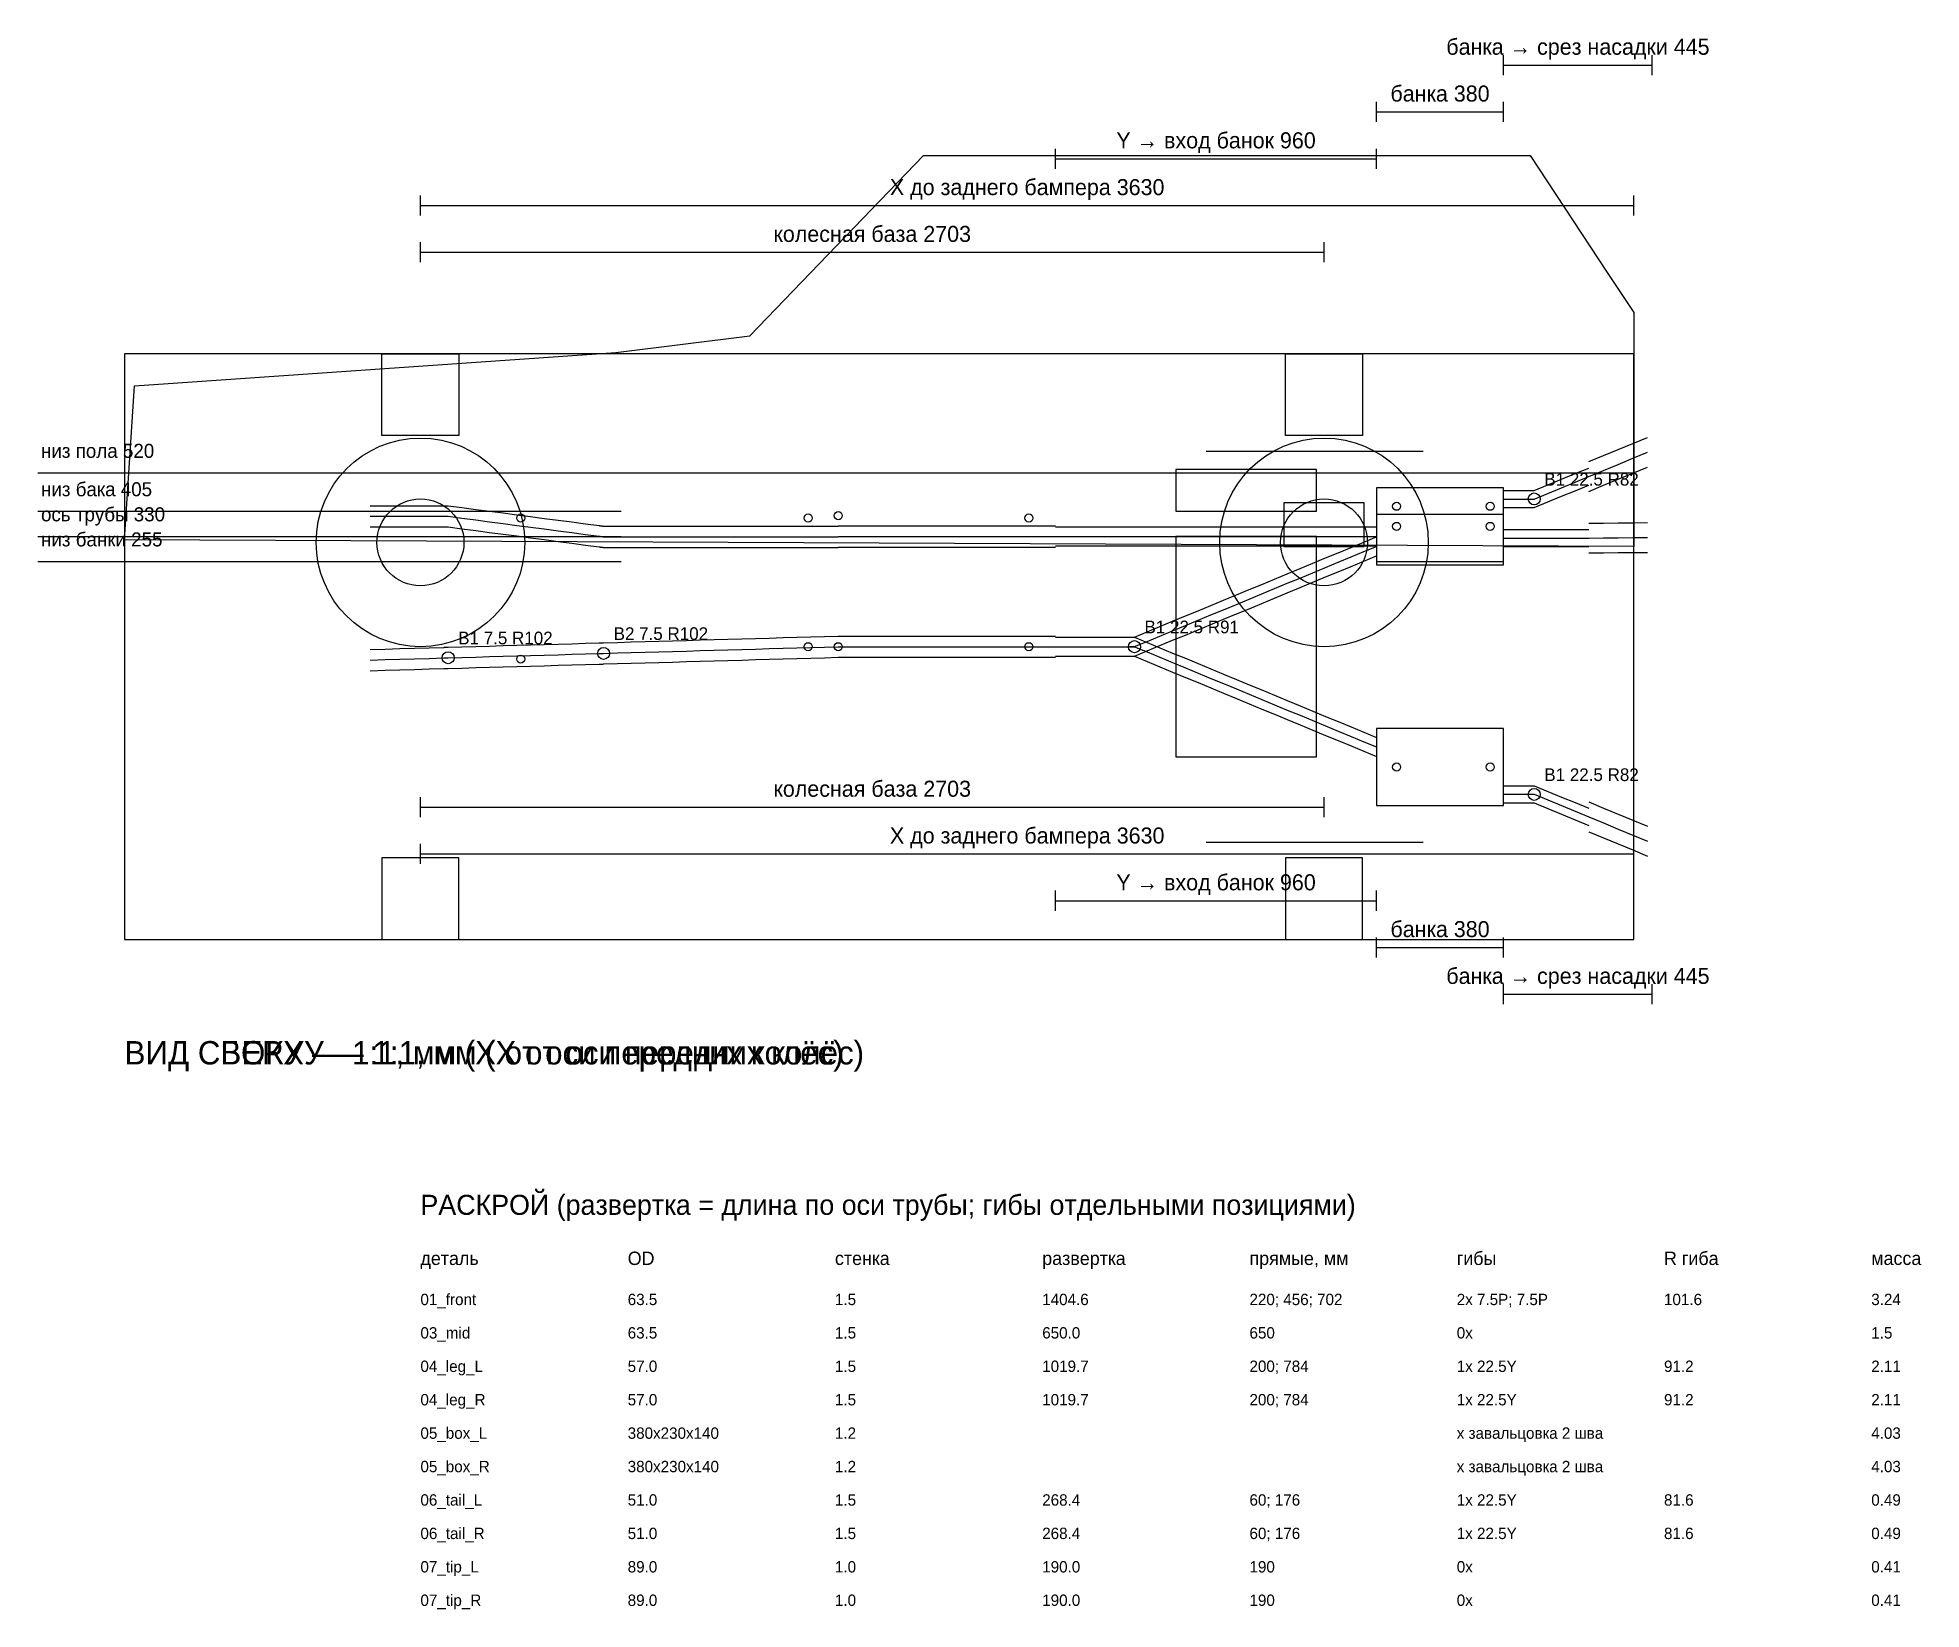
# Model space of a CAD drawing. Header units: millimetres. Extents: x -1145 to 4490, y -2880 to 1822.
import ezdxf
from ezdxf.enums import TextEntityAlignment as Align

# ---------------------------------------------------------------- set-up
doc = ezdxf.new("R2010")
doc.units = ezdxf.units.MM
for name, color, linetype in [('BEND', 2, 'Continuous'), ('BOX', 1, 'Continuous'), ('CAR', 8, 'Continuous'), ('DIM', 5, 'Continuous'), ('HANGER', 6, 'Continuous'), ('PIPE', 3, 'Continuous'), ('TEXT', 7, 'Continuous')]:
    doc.layers.add(name, color=color, linetype=linetype)

msp = doc.modelspace()

# ---------------------------------------------------------------- linework, layer by layer
at = {"layer": 'BEND'}
for centre in [(3332, 442), (2136, 0), (2136, 0), (83, -33), (548, -20), (3332, -442)]:
    msp.add_circle(centre, 18, dxfattribs=at)
at = {"layer": 'BOX'}
for points in [[(2860, 245), (3240, 245), (3240, 475), (2860, 475)], [(2860, 255), (3240, 255), (3240, 395), (2860, 395)], [(2860, 255), (3240, 255), (3240, 395), (2860, 395)], [(2860, -475), (3240, -475), (3240, -245), (2860, -245)]]:
    msp.add_lwpolyline(points, close=True, dxfattribs=at)
at = {"layer": 'CAR'}
for p, q in [((2350, 585), (3000, 585)), ((-885, 520), (3630, 520)), ((2350, -585), (3000, -585))]:
    msp.add_line(p, q, dxfattribs=at)
for points in [[(-885, 320), (-855, 780), (585, 880), (985, 930), (1505, 1470), (3320, 1470), (3550, 1120), (3630, 1000), (3630, 300)], [(-885, -876.5), (3630, -876.5), (3630, 876.5), (-885, 876.5)], [(-115, 876.5), (115, 876.5), (115, 631.5), (-115, 631.5)], [(2588, 876.5), (2818, 876.5), (2818, 631.5), (2588, 631.5)], [(2260, 405), (2680, 405), (2680, 530), (2260, 530)], [(2583, 300), (2823, 300), (2823, 430), (2583, 430)], [(2260, -330), (2680, -330), (2680, 330), (2260, 330)], [(-115, -876.5), (115, -876.5), (115, -631.5), (-115, -631.5)], [(2588, -876.5), (2818, -876.5), (2818, -631.5), (2588, -631.5)]]:
    msp.add_lwpolyline(points, close=True, dxfattribs=at)
for centre, radius in [((0, 312), 312), ((2703, 312), 312), ((0, 312), 130), ((2703, 312), 130)]:
    msp.add_circle(centre, radius, dxfattribs=at)
at = {"layer": 'DIM'}
for p, q in [((3240, 1710), (3240, 1770)), ((3685, 1710), (3685, 1770)), ((3240, 1740), (3685, 1740)), ((2860, 1570), (2860, 1630)), ((2860, 1600), (3240, 1600)), ((3240, 1570), (3240, 1630)), ((1900, 1430), (1900, 1490)), ((2860, 1430), (2860, 1490)), ((1900, 1460), (2860, 1460)), ((0, 1290), (0, 1350)), ((0, 1320), (3630, 1320)), ((3630, 1290), (3630, 1350)), ((0, 1150), (0, 1210)), ((2703, 1150), (2703, 1210)), ((0, 1180), (2703, 1180)), ((-1145, 520), (600, 520)), ((-1145, 405), (600, 405)), ((-1145, 330), (600, 330)), ((-1145, 255), (600, 255)), ((0, -510), (0, -450)), ((2703, -510), (2703, -450)), ((0, -480), (2703, -480)), ((0, -650), (0, -590)), ((3630, -650), (3630, -590)), ((0, -620), (3630, -620)), ((1900, -790), (1900, -730)), ((2860, -790), (2860, -730)), ((1900, -760), (2860, -760)), ((2860, -930), (2860, -870)), ((2860, -900), (3240, -900)), ((3240, -930), (3240, -870)), ((3240, -1070), (3240, -1010)), ((3685, -1070), (3685, -1010)), ((3240, -1040), (3685, -1040))]:
    msp.add_line(p, q, dxfattribs=at)
at = {"layer": 'HANGER'}
for centre in [(300, 385), (1160, 385), (1250, 392), (1820, 385), (2920, 420), (2920, 420), (3200, 420), (3200, 420), (2920, 360), (3200, 360), (1160, 0), (1250, 0), (1820, 0), (300, -37), (2920, -360), (3200, -360)]:
    msp.add_circle(centre, 12, dxfattribs=at)
at = {"layer": 'PIPE'}
for points in [[(3495, 553.6), (3538.9, 571.8), (3582.8, 590), (3626.7, 608.1), (3670.5, 626.3)], [(3495, 509.1), (3538.9, 527.3), (3582.8, 545.5), (3626.7, 563.6), (3670.5, 581.8)], [(3240, 467), (3270, 467), (3300, 467), (3301.3, 467), (3302.7, 467), (3304, 467), (3305.3, 467), (3306.7, 467), (3308, 467), (3309.3, 467), (3310.7, 467), (3312, 467), (3313.4, 467), (3314.7, 467), (3316, 467), (3317.4, 467), (3318.7, 467), (3320, 467), (3321.4, 467.1), (3322.7, 467.1), (3324, 467.1), (3325.4, 467.1), (3326.7, 467.1), (3328, 467.1), (3329.4, 467.1), (3330.7, 467.1), (3332, 467.1), (3372.8, 484), (3413.5, 500.9), (3454.3, 517.7), (3495, 534.6)], [(3240, 441.5), (3270, 441.5), (3300, 441.5), (3301.3, 441.5), (3302.7, 441.5), (3304, 441.5), (3305.3, 441.5), (3306.7, 441.5), (3308, 441.5), (3309.3, 441.5), (3310.7, 441.5), (3312, 441.5), (3313.4, 441.5), (3314.7, 441.5), (3316, 441.5), (3317.4, 441.5), (3318.7, 441.5), (3320, 441.5), (3321.4, 441.6), (3322.7, 441.6), (3324, 441.6), (3325.4, 441.6), (3326.7, 441.6), (3328, 441.6), (3329.4, 441.6), (3330.7, 441.6), (3332, 441.6), (3372.8, 458.5), (3413.5, 475.4), (3454.3, 492.2), (3495, 509.1)], [(3495, 464.6), (3538.9, 482.8), (3582.8, 501), (3626.7, 519.1), (3670.5, 537.3)], [(3240, 416), (3270, 416), (3300, 416), (3301.3, 416), (3302.7, 416), (3304, 416), (3305.3, 416), (3306.7, 416), (3308, 416), (3309.3, 416), (3310.7, 416), (3312, 416), (3313.4, 416), (3314.7, 416), (3316, 416), (3317.4, 416), (3318.7, 416), (3320, 416), (3321.4, 416.1), (3322.7, 416.1), (3324, 416.1), (3325.4, 416.1), (3326.7, 416.1), (3328, 416.1), (3329.4, 416.1), (3330.7, 416.1), (3332, 416.1), (3372.8, 433), (3413.5, 449.9), (3454.3, 466.7), (3495, 483.6)], [(-150, 421.7), (-106, 421.7), (-62, 421.7), (-18.1, 421.7), (25.9, 421.7), (69.9, 421.7), (70.5, 421.7), (71, 421.7), (71.6, 421.7), (72.1, 421.7), (72.7, 421.7), (73.2, 421.7), (73.8, 421.7), (74.3, 421.7), (74.9, 421.7), (75.4, 421.7), (76, 421.7), (76.6, 421.7), (77.1, 421.7), (77.7, 421.7), (78.2, 421.7), (78.8, 421.7), (79.3, 421.7), (79.9, 421.7), (80.4, 421.7), (81, 421.7), (81.5, 421.7), (82.1, 421.7), (82.7, 421.7), (83.2, 421.7), (124.3, 416.3), (165.3, 410.9), (206.4, 405.5), (247.4, 400.1), (288.5, 394.7), (329.5, 389.3), (370.6, 383.9), (411.7, 378.5), (452.7, 373.1), (493.8, 367.7), (534.8, 362.3), (535.4, 362.2), (535.9, 362.1), (536.5, 362), (537, 362), (537.6, 361.9), (538.1, 361.8), (538.7, 361.7), (539.2, 361.7), (539.8, 361.6), (540.3, 361.5), (540.9, 361.5), (541.4, 361.4), (542, 361.3), (542.5, 361.2), (543.1, 361.2), (543.6, 361.1), (544.2, 361), (544.7, 361), (545.3, 360.9), (545.8, 360.8), (546.4, 360.7), (546.9, 360.7), (547.5, 360.6), (548, 360.5), (589.3, 360.5), (630.6, 360.5), (671.9, 360.5), (713.2, 360.5), (754.5, 360.5), (795.8, 360.5), (837.1, 360.5), (878.4, 360.5), (919.7, 360.5), (961, 360.5), (1002.2, 360.5), (1043.5, 360.5), (1084.8, 360.5), (1126.1, 360.5), (1167.4, 360.5), (1208.7, 360.5), (1250, 360.5)], [(-150, 390), (-106, 390), (-62, 390), (-18.1, 390), (25.9, 390), (69.9, 390), (70.5, 390), (71, 390), (71.6, 390), (72.1, 390), (72.7, 390), (73.2, 390), (73.8, 390), (74.3, 390), (74.9, 390), (75.4, 390), (76, 390), (76.6, 390), (77.1, 390), (77.7, 390), (78.2, 390), (78.8, 390), (79.3, 390), (79.9, 390), (80.4, 390), (81, 390), (81.5, 390), (82.1, 390), (82.7, 390), (83.2, 390), (124.3, 384.6), (165.3, 379.2), (206.4, 373.8), (247.4, 368.4), (288.5, 362.9), (329.5, 357.5), (370.6, 352.1), (411.7, 346.7), (452.7, 341.3), (493.8, 335.9), (534.8, 330.5), (535.4, 330.4), (535.9, 330.4), (536.5, 330.3), (537, 330.2), (537.6, 330.1), (538.1, 330.1), (538.7, 330), (539.2, 329.9), (539.8, 329.9), (540.3, 329.8), (540.9, 329.7), (541.4, 329.6), (542, 329.6), (542.5, 329.5), (543.1, 329.4), (543.6, 329.4), (544.2, 329.3), (544.7, 329.2), (545.3, 329.1), (545.8, 329.1), (546.4, 329), (546.9, 328.9), (547.5, 328.9), (548, 328.8), (589.3, 328.8), (630.6, 328.8), (671.9, 328.8), (713.2, 328.8), (754.5, 328.8), (795.8, 328.8), (837.1, 328.8), (878.4, 328.8), (919.7, 328.8), (961, 328.8), (1002.2, 328.8), (1043.5, 328.8), (1084.8, 328.8), (1126.1, 328.8), (1167.4, 328.8), (1208.7, 328.8), (1250, 328.8)], [(-150, 358.2), (-106, 358.2), (-62, 358.2), (-18.1, 358.2), (25.9, 358.2), (69.9, 358.2), (70.5, 358.2), (71, 358.2), (71.6, 358.2), (72.1, 358.2), (72.7, 358.2), (73.2, 358.2), (73.8, 358.2), (74.3, 358.2), (74.9, 358.2), (75.4, 358.2), (76, 358.2), (76.6, 358.2), (77.1, 358.2), (77.7, 358.2), (78.2, 358.2), (78.8, 358.2), (79.3, 358.2), (79.9, 358.2), (80.4, 358.2), (81, 358.2), (81.5, 358.2), (82.1, 358.2), (82.7, 358.2), (83.2, 358.2), (124.3, 352.8), (165.3, 347.4), (206.4, 342), (247.4, 336.6), (288.5, 331.2), (329.5, 325.8), (370.6, 320.4), (411.7, 315), (452.7, 309.6), (493.8, 304.2), (534.8, 298.8), (535.4, 298.7), (535.9, 298.6), (536.5, 298.5), (537, 298.5), (537.6, 298.4), (538.1, 298.3), (538.7, 298.2), (539.2, 298.2), (539.8, 298.1), (540.3, 298), (540.9, 298), (541.4, 297.9), (542, 297.8), (542.5, 297.7), (543.1, 297.7), (543.6, 297.6), (544.2, 297.5), (544.7, 297.5), (545.3, 297.4), (545.8, 297.3), (546.4, 297.2), (546.9, 297.2), (547.5, 297.1), (548, 297), (589.3, 297), (630.6, 297), (671.9, 297), (713.2, 297), (754.5, 297), (795.8, 297), (837.1, 297), (878.4, 297), (919.7, 297), (961, 297), (1002.2, 297), (1043.5, 297), (1084.8, 297), (1126.1, 297), (1167.4, 297), (1208.7, 297), (1250, 297)], [(1250, 361.8), (1290.6, 361.8), (1331.2, 361.8), (1371.9, 361.8), (1412.5, 361.8), (1453.1, 361.8), (1493.8, 361.8), (1534.4, 361.8), (1575, 361.8), (1615.6, 361.8), (1656.2, 361.8), (1696.9, 361.8), (1737.5, 361.8), (1778.1, 361.8), (1818.8, 361.8), (1859.4, 361.8), (1900, 361.8)], [(1900, 358.5), (1940, 358.5), (1980, 358.5), (2020, 358.5), (2060, 358.5), (2100, 358.5), (2101.5, 358.5), (2103, 358.5), (2104.5, 358.5), (2106, 358.5), (2107.5, 358.5), (2109, 358.5), (2110.4, 358.5), (2111.9, 358.5), (2113.4, 358.5), (2114.9, 358.5), (2116.4, 358.5), (2117.9, 358.5), (2119.4, 358.5), (2120.9, 358.5), (2122.4, 358.5), (2123.9, 358.5), (2125.4, 358.5), (2126.9, 358.5), (2128.4, 358.5), (2129.8, 358.5), (2131.3, 358.5), (2132.8, 358.5), (2134.3, 358.5), (2135.8, 358.5), (2173.9, 358.5), (2212, 358.5), (2250.2, 358.5), (2288.3, 358.5), (2326.4, 358.5), (2364.5, 358.5), (2402.6, 358.5), (2440.8, 358.5), (2478.9, 358.5), (2517, 358.5), (2555.1, 358.5), (2593.2, 358.5), (2631.3, 358.5), (2669.5, 358.5), (2707.6, 358.5), (2745.7, 358.5), (2783.8, 358.5), (2821.9, 358.5), (2860, 358.5)], [(1900, 358.5), (1940, 358.5), (1980, 358.5), (2020, 358.5), (2060, 358.5), (2100, 358.5), (2101.5, 358.5), (2103, 358.5), (2104.5, 358.5), (2106, 358.5), (2107.5, 358.5), (2109, 358.5), (2110.4, 358.5), (2111.9, 358.5), (2113.4, 358.5), (2114.9, 358.5), (2116.4, 358.5), (2117.9, 358.5), (2119.4, 358.5), (2120.9, 358.5), (2122.4, 358.5), (2123.9, 358.5), (2125.4, 358.5), (2126.9, 358.5), (2128.4, 358.5), (2129.8, 358.5), (2131.3, 358.5), (2132.8, 358.5), (2134.3, 358.5), (2135.8, 358.5), (2173.9, 358.5), (2212, 358.5), (2250.2, 358.5), (2288.3, 358.5), (2326.4, 358.5), (2364.5, 358.5), (2402.6, 358.5), (2440.8, 358.5), (2478.9, 358.5), (2517, 358.5), (2555.1, 358.5), (2593.2, 358.5), (2631.3, 358.5), (2669.5, 358.5), (2707.6, 358.5), (2745.7, 358.5), (2783.8, 358.5), (2821.9, 358.5), (2860, 358.5)], [(3240, 350.5), (3270, 350.5), (3300, 350.5), (3301.3, 350.5), (3302.7, 350.5), (3304, 350.5), (3305.3, 350.5), (3306.7, 350.5), (3308, 350.5), (3309.3, 350.5), (3310.7, 350.5), (3312, 350.5), (3313.4, 350.5), (3314.7, 350.5), (3316, 350.5), (3317.4, 350.5), (3318.7, 350.5), (3320, 350.5), (3321.4, 350.5), (3322.7, 350.5), (3324, 350.5), (3325.4, 350.5), (3326.7, 350.5), (3328, 350.5), (3329.4, 350.5), (3330.7, 350.5), (3332, 350.5), (3372.8, 350.5), (3413.5, 350.5), (3454.3, 350.5), (3495, 350.5)], [(3240, 350.5), (3270, 350.5), (3300, 350.5), (3301.3, 350.5), (3302.7, 350.5), (3304, 350.5), (3305.3, 350.5), (3306.7, 350.5), (3308, 350.5), (3309.3, 350.5), (3310.7, 350.5), (3312, 350.5), (3313.4, 350.5), (3314.7, 350.5), (3316, 350.5), (3317.4, 350.5), (3318.7, 350.5), (3320, 350.5), (3321.4, 350.5), (3322.7, 350.5), (3324, 350.5), (3325.4, 350.5), (3326.7, 350.5), (3328, 350.5), (3329.4, 350.5), (3330.7, 350.5), (3332, 350.5), (3372.8, 350.5), (3413.5, 350.5), (3454.3, 350.5), (3495, 350.5)], [(3495, 369.5), (3538.9, 369.9), (3582.8, 370.3), (3626.7, 370.7), (3670.5, 371.2)], [(3495, 369.5), (3538.9, 369.9), (3582.8, 370.3), (3626.7, 370.7), (3670.5, 371.2)], [(1250, 330), (1290.6, 330), (1331.2, 330), (1371.9, 330), (1412.5, 330), (1453.1, 330), (1493.8, 330), (1534.4, 330), (1575, 330), (1615.6, 330), (1656.2, 330), (1696.9, 330), (1737.5, 330), (1778.1, 330), (1818.8, 330), (1859.4, 330), (1900, 330)], [(1250, 298.2), (1290.6, 298.2), (1331.2, 298.2), (1371.9, 298.2), (1412.5, 298.2), (1453.1, 298.2), (1493.8, 298.2), (1534.4, 298.2), (1575, 298.2), (1615.6, 298.2), (1656.2, 298.2), (1696.9, 298.2), (1737.5, 298.2), (1778.1, 298.2), (1818.8, 298.2), (1859.4, 298.2), (1900, 298.2)], [(1900, 330), (1940, 330), (1980, 330), (2020, 330), (2060, 330), (2100, 330), (2101.5, 330), (2103, 330), (2104.5, 330), (2106, 330), (2107.5, 330), (2109, 330), (2110.4, 330), (2111.9, 330), (2113.4, 330), (2114.9, 330), (2116.4, 330), (2117.9, 330), (2119.4, 330), (2120.9, 330), (2122.4, 330), (2123.9, 330), (2125.4, 330), (2126.9, 330), (2128.4, 330), (2129.8, 330), (2131.3, 330), (2132.8, 330), (2134.3, 330), (2135.8, 330), (2173.9, 330), (2212, 330), (2250.2, 330), (2288.3, 330), (2326.4, 330), (2364.5, 330), (2402.6, 330), (2440.8, 330), (2478.9, 330), (2517, 330), (2555.1, 330), (2593.2, 330), (2631.3, 330), (2669.5, 330), (2707.6, 330), (2745.7, 330), (2783.8, 330), (2821.9, 330), (2860, 330)], [(1900, 330), (1940, 330), (1980, 330), (2020, 330), (2060, 330), (2100, 330), (2101.5, 330), (2103, 330), (2104.5, 330), (2106, 330), (2107.5, 330), (2109, 330), (2110.4, 330), (2111.9, 330), (2113.4, 330), (2114.9, 330), (2116.4, 330), (2117.9, 330), (2119.4, 330), (2120.9, 330), (2122.4, 330), (2123.9, 330), (2125.4, 330), (2126.9, 330), (2128.4, 330), (2129.8, 330), (2131.3, 330), (2132.8, 330), (2134.3, 330), (2135.8, 330), (2173.9, 330), (2212, 330), (2250.2, 330), (2288.3, 330), (2326.4, 330), (2364.5, 330), (2402.6, 330), (2440.8, 330), (2478.9, 330), (2517, 330), (2555.1, 330), (2593.2, 330), (2631.3, 330), (2669.5, 330), (2707.6, 330), (2745.7, 330), (2783.8, 330), (2821.9, 330), (2860, 330)], [(1900, 28.5), (1940, 28.5), (1980, 28.5), (2020, 28.5), (2060, 28.5), (2100, 28.5), (2101.5, 28.5), (2103, 28.5), (2104.5, 28.5), (2106, 28.5), (2107.5, 28.5), (2109, 28.5), (2110.4, 28.5), (2111.9, 28.5), (2113.4, 28.5), (2114.9, 28.5), (2116.4, 28.5), (2117.9, 28.5), (2119.4, 28.5), (2120.9, 28.5), (2122.4, 28.6), (2123.9, 28.6), (2125.4, 28.6), (2126.9, 28.6), (2128.4, 28.6), (2129.8, 28.6), (2131.3, 28.6), (2132.8, 28.6), (2134.3, 28.6), (2135.8, 28.6), (2173.9, 44.4), (2212, 60.2), (2250.2, 76), (2288.3, 91.8), (2326.4, 107.6), (2364.5, 123.4), (2402.6, 139.1), (2440.8, 154.9), (2478.9, 170.7), (2517, 186.5), (2555.1, 202.3), (2593.2, 218.1), (2631.3, 233.9), (2669.5, 249.7), (2707.6, 265.5), (2745.7, 281.2), (2783.8, 297), (2821.9, 312.8), (2860, 328.6)], [(1900, 301.5), (1940, 301.5), (1980, 301.5), (2020, 301.5), (2060, 301.5), (2100, 301.5), (2101.5, 301.5), (2103, 301.5), (2104.5, 301.5), (2106, 301.5), (2107.5, 301.5), (2109, 301.5), (2110.4, 301.5), (2111.9, 301.5), (2113.4, 301.5), (2114.9, 301.5), (2116.4, 301.5), (2117.9, 301.5), (2119.4, 301.5), (2120.9, 301.5), (2122.4, 301.5), (2123.9, 301.5), (2125.4, 301.5), (2126.9, 301.5), (2128.4, 301.5), (2129.8, 301.5), (2131.3, 301.5), (2132.8, 301.5), (2134.3, 301.5), (2135.8, 301.5), (2173.9, 301.5), (2212, 301.5), (2250.2, 301.5), (2288.3, 301.5), (2326.4, 301.5), (2364.5, 301.5), (2402.6, 301.5), (2440.8, 301.5), (2478.9, 301.5), (2517, 301.5), (2555.1, 301.5), (2593.2, 301.5), (2631.3, 301.5), (2669.5, 301.5), (2707.6, 301.5), (2745.7, 301.5), (2783.8, 301.5), (2821.9, 301.5), (2860, 301.5)], [(1900, 301.5), (1940, 301.5), (1980, 301.5), (2020, 301.5), (2060, 301.5), (2100, 301.5), (2101.5, 301.5), (2103, 301.5), (2104.5, 301.5), (2106, 301.5), (2107.5, 301.5), (2109, 301.5), (2110.4, 301.5), (2111.9, 301.5), (2113.4, 301.5), (2114.9, 301.5), (2116.4, 301.5), (2117.9, 301.5), (2119.4, 301.5), (2120.9, 301.5), (2122.4, 301.5), (2123.9, 301.5), (2125.4, 301.5), (2126.9, 301.5), (2128.4, 301.5), (2129.8, 301.5), (2131.3, 301.5), (2132.8, 301.5), (2134.3, 301.5), (2135.8, 301.5), (2173.9, 301.5), (2212, 301.5), (2250.2, 301.5), (2288.3, 301.5), (2326.4, 301.5), (2364.5, 301.5), (2402.6, 301.5), (2440.8, 301.5), (2478.9, 301.5), (2517, 301.5), (2555.1, 301.5), (2593.2, 301.5), (2631.3, 301.5), (2669.5, 301.5), (2707.6, 301.5), (2745.7, 301.5), (2783.8, 301.5), (2821.9, 301.5), (2860, 301.5)], [(1900, 0), (1940, 0), (1980, 0), (2020, 0), (2060, 0), (2100, 0), (2101.5, 0), (2103, 0), (2104.5, 0), (2106, 0), (2107.5, 0), (2109, 0), (2110.4, 0), (2111.9, 0), (2113.4, 0), (2114.9, 0), (2116.4, 0), (2117.9, 0), (2119.4, 0), (2120.9, 0), (2122.4, 0.1), (2123.9, 0.1), (2125.4, 0.1), (2126.9, 0.1), (2128.4, 0.1), (2129.8, 0.1), (2131.3, 0.1), (2132.8, 0.1), (2134.3, 0.1), (2135.8, 0.1), (2173.9, 15.9), (2212, 31.7), (2250.2, 47.5), (2288.3, 63.3), (2326.4, 79.1), (2364.5, 94.9), (2402.6, 110.6), (2440.8, 126.4), (2478.9, 142.2), (2517, 158), (2555.1, 173.8), (2593.2, 189.6), (2631.3, 205.4), (2669.5, 221.2), (2707.6, 237), (2745.7, 252.7), (2783.8, 268.5), (2821.9, 284.3), (2860, 300.1)], [(3240, 325), (3270, 325), (3300, 325), (3301.3, 325), (3302.7, 325), (3304, 325), (3305.3, 325), (3306.7, 325), (3308, 325), (3309.3, 325), (3310.7, 325), (3312, 325), (3313.4, 325), (3314.7, 325), (3316, 325), (3317.4, 325), (3318.7, 325), (3320, 325), (3321.4, 325), (3322.7, 325), (3324, 325), (3325.4, 325), (3326.7, 325), (3328, 325), (3329.4, 325), (3330.7, 325), (3332, 325), (3372.8, 325), (3413.5, 325), (3454.3, 325), (3495, 325)], [(3240, 325), (3270, 325), (3300, 325), (3301.3, 325), (3302.7, 325), (3304, 325), (3305.3, 325), (3306.7, 325), (3308, 325), (3309.3, 325), (3310.7, 325), (3312, 325), (3313.4, 325), (3314.7, 325), (3316, 325), (3317.4, 325), (3318.7, 325), (3320, 325), (3321.4, 325), (3322.7, 325), (3324, 325), (3325.4, 325), (3326.7, 325), (3328, 325), (3329.4, 325), (3330.7, 325), (3332, 325), (3372.8, 325), (3413.5, 325), (3454.3, 325), (3495, 325)], [(3240, 299.5), (3270, 299.5), (3300, 299.5), (3301.3, 299.5), (3302.7, 299.5), (3304, 299.5), (3305.3, 299.5), (3306.7, 299.5), (3308, 299.5), (3309.3, 299.5), (3310.7, 299.5), (3312, 299.5), (3313.4, 299.5), (3314.7, 299.5), (3316, 299.5), (3317.4, 299.5), (3318.7, 299.5), (3320, 299.5), (3321.4, 299.5), (3322.7, 299.5), (3324, 299.5), (3325.4, 299.5), (3326.7, 299.5), (3328, 299.5), (3329.4, 299.5), (3330.7, 299.5), (3332, 299.5), (3372.8, 299.5), (3413.5, 299.5), (3454.3, 299.5), (3495, 299.5)], [(3240, 299.5), (3270, 299.5), (3300, 299.5), (3301.3, 299.5), (3302.7, 299.5), (3304, 299.5), (3305.3, 299.5), (3306.7, 299.5), (3308, 299.5), (3309.3, 299.5), (3310.7, 299.5), (3312, 299.5), (3313.4, 299.5), (3314.7, 299.5), (3316, 299.5), (3317.4, 299.5), (3318.7, 299.5), (3320, 299.5), (3321.4, 299.5), (3322.7, 299.5), (3324, 299.5), (3325.4, 299.5), (3326.7, 299.5), (3328, 299.5), (3329.4, 299.5), (3330.7, 299.5), (3332, 299.5), (3372.8, 299.5), (3413.5, 299.5), (3454.3, 299.5), (3495, 299.5)], [(3495, 325), (3538.9, 325.4), (3582.8, 325.8), (3626.7, 326.2), (3670.5, 326.7)], [(3495, 325), (3538.9, 325.4), (3582.8, 325.8), (3626.7, 326.2), (3670.5, 326.7)], [(3495, 280.5), (3538.9, 280.9), (3582.8, 281.3), (3626.7, 281.7), (3670.5, 282.2)], [(3495, 280.5), (3538.9, 280.9), (3582.8, 281.3), (3626.7, 281.7), (3670.5, 282.2)], [(1900, -28.5), (1940, -28.5), (1980, -28.5), (2020, -28.5), (2060, -28.5), (2100, -28.5), (2101.5, -28.5), (2103, -28.5), (2104.5, -28.5), (2106, -28.5), (2107.5, -28.5), (2109, -28.5), (2110.4, -28.5), (2111.9, -28.5), (2113.4, -28.5), (2114.9, -28.5), (2116.4, -28.5), (2117.9, -28.5), (2119.4, -28.5), (2120.9, -28.5), (2122.4, -28.4), (2123.9, -28.4), (2125.4, -28.4), (2126.9, -28.4), (2128.4, -28.4), (2129.8, -28.4), (2131.3, -28.4), (2132.8, -28.4), (2134.3, -28.4), (2135.8, -28.4), (2173.9, -12.6), (2212, 3.2), (2250.2, 19), (2288.3, 34.8), (2326.4, 50.6), (2364.5, 66.4), (2402.6, 82.1), (2440.8, 97.9), (2478.9, 113.7), (2517, 129.5), (2555.1, 145.3), (2593.2, 161.1), (2631.3, 176.9), (2669.5, 192.7), (2707.6, 208.5), (2745.7, 224.2), (2783.8, 240), (2821.9, 255.8), (2860, 271.6)], [(-150, -8.2), (-106, -7), (-62, -5.7), (-18.1, -4.5), (25.9, -3.2), (69.9, -2), (70.5, -2), (71, -1.9), (71.6, -1.9), (72.1, -1.9), (72.7, -1.9), (73.2, -1.9), (73.8, -1.9), (74.3, -1.8), (74.9, -1.8), (75.4, -1.8), (76, -1.8), (76.6, -1.8), (77.1, -1.8), (77.7, -1.7), (78.2, -1.7), (78.8, -1.7), (79.3, -1.7), (79.9, -1.7), (80.4, -1.7), (81, -1.7), (81.5, -1.6), (82.1, -1.6), (82.7, -1.6), (83.2, -1.6), (124.3, -0.4), (165.3, 0.8), (206.4, 1.9), (247.4, 3.1), (288.5, 4.3), (329.5, 5.5), (370.6, 6.6), (411.7, 7.8), (452.7, 9), (493.8, 10.1), (534.8, 11.3), (535.4, 11.3), (535.9, 11.3), (536.5, 11.4), (537, 11.4), (537.6, 11.4), (538.1, 11.4), (538.7, 11.4), (539.2, 11.4), (539.8, 11.5), (540.3, 11.5), (540.9, 11.5), (541.4, 11.5), (542, 11.5), (542.5, 11.5), (543.1, 11.6), (543.6, 11.6), (544.2, 11.6), (544.7, 11.6), (545.3, 11.6), (545.8, 11.6), (546.4, 11.6), (546.9, 11.7), (547.5, 11.7), (548, 11.7), (589.3, 12.9), (630.6, 14.1), (671.9, 15.2), (713.2, 16.4), (754.5, 17.6), (795.8, 18.8), (837.1, 20), (878.4, 21.1), (919.7, 22.3), (961, 23.5), (1002.2, 24.7), (1043.5, 25.9), (1084.8, 27), (1126.1, 28.2), (1167.4, 29.4), (1208.7, 30.6), (1250, 31.8)], [(-150, -40), (-106, -38.7), (-62, -37.5), (-18.1, -36.2), (25.9, -35), (69.9, -33.7), (70.5, -33.7), (71, -33.7), (71.6, -33.7), (72.1, -33.7), (72.7, -33.6), (73.2, -33.6), (73.8, -33.6), (74.3, -33.6), (74.9, -33.6), (75.4, -33.6), (76, -33.5), (76.6, -33.5), (77.1, -33.5), (77.7, -33.5), (78.2, -33.5), (78.8, -33.5), (79.3, -33.4), (79.9, -33.4), (80.4, -33.4), (81, -33.4), (81.5, -33.4), (82.1, -33.4), (82.7, -33.4), (83.2, -33.3), (124.3, -32.2), (165.3, -31), (206.4, -29.8), (247.4, -28.6), (288.5, -27.5), (329.5, -26.3), (370.6, -25.1), (411.7, -24), (452.7, -22.8), (493.8, -21.6), (534.8, -20.4), (535.4, -20.4), (535.9, -20.4), (536.5, -20.4), (537, -20.4), (537.6, -20.4), (538.1, -20.3), (538.7, -20.3), (539.2, -20.3), (539.8, -20.3), (540.3, -20.3), (540.9, -20.3), (541.4, -20.2), (542, -20.2), (542.5, -20.2), (543.1, -20.2), (543.6, -20.2), (544.2, -20.2), (544.7, -20.2), (545.3, -20.1), (545.8, -20.1), (546.4, -20.1), (546.9, -20.1), (547.5, -20.1), (548, -20.1), (589.3, -18.9), (630.6, -17.7), (671.9, -16.5), (713.2, -15.3), (754.5, -14.2), (795.8, -13), (837.1, -11.8), (878.4, -10.6), (919.7, -9.4), (961, -8.3), (1002.2, -7.1), (1043.5, -5.9), (1084.8, -4.7), (1126.1, -3.5), (1167.4, -2.4), (1208.7, -1.2), (1250, 0)], [(1250, 31.8), (1290.6, 31.8), (1331.2, 31.8), (1371.9, 31.8), (1412.5, 31.8), (1453.1, 31.8), (1493.8, 31.8), (1534.4, 31.8), (1575, 31.8), (1615.6, 31.8), (1656.2, 31.8), (1696.9, 31.8), (1737.5, 31.8), (1778.1, 31.8), (1818.8, 31.8), (1859.4, 31.8), (1900, 31.8)], [(1250, 0), (1290.6, 0), (1331.2, 0), (1371.9, 0), (1412.5, 0), (1453.1, 0), (1493.8, 0), (1534.4, 0), (1575, 0), (1615.6, 0), (1656.2, 0), (1696.9, 0), (1737.5, 0), (1778.1, 0), (1818.8, 0), (1859.4, 0), (1900, 0)], [(1900, 28.5), (1940, 28.5), (1980, 28.5), (2020, 28.5), (2060, 28.5), (2100, 28.5), (2101.5, 28.5), (2103, 28.5), (2104.5, 28.5), (2106, 28.5), (2107.5, 28.5), (2109, 28.5), (2110.4, 28.5), (2111.9, 28.5), (2113.4, 28.5), (2114.9, 28.5), (2116.4, 28.5), (2117.9, 28.5), (2119.4, 28.5), (2120.9, 28.5), (2122.4, 28.4), (2123.9, 28.4), (2125.4, 28.4), (2126.9, 28.4), (2128.4, 28.4), (2129.8, 28.4), (2131.3, 28.4), (2132.8, 28.4), (2134.3, 28.4), (2135.8, 28.4), (2173.9, 12.6), (2212, -3.2), (2250.2, -19), (2288.3, -34.8), (2326.4, -50.6), (2364.5, -66.4), (2402.6, -82.1), (2440.8, -97.9), (2478.9, -113.7), (2517, -129.5), (2555.1, -145.3), (2593.2, -161.1), (2631.3, -176.9), (2669.5, -192.7), (2707.6, -208.5), (2745.7, -224.2), (2783.8, -240), (2821.9, -255.8), (2860, -271.6)], [(1900, 0), (1940, 0), (1980, 0), (2020, 0), (2060, 0), (2100, 0), (2101.5, 0), (2103, 0), (2104.5, 0), (2106, 0), (2107.5, 0), (2109, 0), (2110.4, 0), (2111.9, 0), (2113.4, 0), (2114.9, 0), (2116.4, 0), (2117.9, 0), (2119.4, 0), (2120.9, 0), (2122.4, -0.1), (2123.9, -0.1), (2125.4, -0.1), (2126.9, -0.1), (2128.4, -0.1), (2129.8, -0.1), (2131.3, -0.1), (2132.8, -0.1), (2134.3, -0.1), (2135.8, -0.1), (2173.9, -15.9), (2212, -31.7), (2250.2, -47.5), (2288.3, -63.3), (2326.4, -79.1), (2364.5, -94.9), (2402.6, -110.6), (2440.8, -126.4), (2478.9, -142.2), (2517, -158), (2555.1, -173.8), (2593.2, -189.6), (2631.3, -205.4), (2669.5, -221.2), (2707.6, -237), (2745.7, -252.7), (2783.8, -268.5), (2821.9, -284.3), (2860, -300.1)], [(-150, -71.8), (-106, -70.5), (-62, -69.2), (-18.1, -68), (25.9, -66.7), (69.9, -65.5), (70.5, -65.5), (71, -65.4), (71.6, -65.4), (72.1, -65.4), (72.7, -65.4), (73.2, -65.4), (73.8, -65.4), (74.3, -65.3), (74.9, -65.3), (75.4, -65.3), (76, -65.3), (76.6, -65.3), (77.1, -65.3), (77.7, -65.2), (78.2, -65.2), (78.8, -65.2), (79.3, -65.2), (79.9, -65.2), (80.4, -65.2), (81, -65.2), (81.5, -65.1), (82.1, -65.1), (82.7, -65.1), (83.2, -65.1), (124.3, -63.9), (165.3, -62.7), (206.4, -61.6), (247.4, -60.4), (288.5, -59.2), (329.5, -58), (370.6, -56.9), (411.7, -55.7), (452.7, -54.5), (493.8, -53.4), (534.8, -52.2), (535.4, -52.2), (535.9, -52.2), (536.5, -52.1), (537, -52.1), (537.6, -52.1), (538.1, -52.1), (538.7, -52.1), (539.2, -52.1), (539.8, -52), (540.3, -52), (540.9, -52), (541.4, -52), (542, -52), (542.5, -52), (543.1, -51.9), (543.6, -51.9), (544.2, -51.9), (544.7, -51.9), (545.3, -51.9), (545.8, -51.9), (546.4, -51.9), (546.9, -51.8), (547.5, -51.8), (548, -51.8), (589.3, -50.6), (630.6, -49.4), (671.9, -48.3), (713.2, -47.1), (754.5, -45.9), (795.8, -44.7), (837.1, -43.5), (878.4, -42.4), (919.7, -41.2), (961, -40), (1002.2, -38.8), (1043.5, -37.6), (1084.8, -36.5), (1126.1, -35.3), (1167.4, -34.1), (1208.7, -32.9), (1250, -31.7)], [(1250, -31.7), (1290.6, -31.7), (1331.2, -31.7), (1371.9, -31.7), (1412.5, -31.7), (1453.1, -31.7), (1493.8, -31.7), (1534.4, -31.7), (1575, -31.7), (1615.6, -31.7), (1656.2, -31.7), (1696.9, -31.7), (1737.5, -31.7), (1778.1, -31.7), (1818.8, -31.7), (1859.4, -31.7), (1900, -31.7)], [(1900, -28.5), (1940, -28.5), (1980, -28.5), (2020, -28.5), (2060, -28.5), (2100, -28.5), (2101.5, -28.5), (2103, -28.5), (2104.5, -28.5), (2106, -28.5), (2107.5, -28.5), (2109, -28.5), (2110.4, -28.5), (2111.9, -28.5), (2113.4, -28.5), (2114.9, -28.5), (2116.4, -28.5), (2117.9, -28.5), (2119.4, -28.5), (2120.9, -28.5), (2122.4, -28.6), (2123.9, -28.6), (2125.4, -28.6), (2126.9, -28.6), (2128.4, -28.6), (2129.8, -28.6), (2131.3, -28.6), (2132.8, -28.6), (2134.3, -28.6), (2135.8, -28.6), (2173.9, -44.4), (2212, -60.2), (2250.2, -76), (2288.3, -91.8), (2326.4, -107.6), (2364.5, -123.4), (2402.6, -139.1), (2440.8, -154.9), (2478.9, -170.7), (2517, -186.5), (2555.1, -202.3), (2593.2, -218.1), (2631.3, -233.9), (2669.5, -249.7), (2707.6, -265.5), (2745.7, -281.2), (2783.8, -297), (2821.9, -312.8), (2860, -328.6)], [(3240, -416), (3270, -416), (3300, -416), (3301.3, -416), (3302.7, -416), (3304, -416), (3305.3, -416), (3306.7, -416), (3308, -416), (3309.3, -416), (3310.7, -416), (3312, -416), (3313.4, -416), (3314.7, -416), (3316, -416), (3317.4, -416), (3318.7, -416), (3320, -416), (3321.4, -416.1), (3322.7, -416.1), (3324, -416.1), (3325.4, -416.1), (3326.7, -416.1), (3328, -416.1), (3329.4, -416.1), (3330.7, -416.1), (3332, -416.1), (3372.8, -433), (3413.5, -449.9), (3454.3, -466.7), (3495, -483.6)], [(3240, -441.5), (3270, -441.5), (3300, -441.5), (3301.3, -441.5), (3302.7, -441.5), (3304, -441.5), (3305.3, -441.5), (3306.7, -441.5), (3308, -441.5), (3309.3, -441.5), (3310.7, -441.5), (3312, -441.5), (3313.4, -441.5), (3314.7, -441.5), (3316, -441.5), (3317.4, -441.5), (3318.7, -441.5), (3320, -441.5), (3321.4, -441.6), (3322.7, -441.6), (3324, -441.6), (3325.4, -441.6), (3326.7, -441.6), (3328, -441.6), (3329.4, -441.6), (3330.7, -441.6), (3332, -441.6), (3372.8, -458.5), (3413.5, -475.4), (3454.3, -492.2), (3495, -509.1)], [(3240, -467), (3270, -467), (3300, -467), (3301.3, -467), (3302.7, -467), (3304, -467), (3305.3, -467), (3306.7, -467), (3308, -467), (3309.3, -467), (3310.7, -467), (3312, -467), (3313.4, -467), (3314.7, -467), (3316, -467), (3317.4, -467), (3318.7, -467), (3320, -467), (3321.4, -467.1), (3322.7, -467.1), (3324, -467.1), (3325.4, -467.1), (3326.7, -467.1), (3328, -467.1), (3329.4, -467.1), (3330.7, -467.1), (3332, -467.1), (3372.8, -484), (3413.5, -500.9), (3454.3, -517.7), (3495, -534.6)], [(3495, -464.6), (3538.9, -482.8), (3582.8, -501), (3626.7, -519.1), (3670.5, -537.3)], [(3495, -509.1), (3538.9, -527.3), (3582.8, -545.5), (3626.7, -563.6), (3670.5, -581.8)], [(3495, -553.6), (3538.9, -571.8), (3582.8, -590), (3626.7, -608.1), (3670.5, -626.3)]]:
    msp.add_lwpolyline(points, dxfattribs=at)

# ---------------------------------------------------------------- texts
at = {"layer": 'BEND'}
for s, p in [('B1 22.5 R82', (3362, 482)), ('B2 7.5 R102', (578, 20)), ('B1 22.5 R91', (2166, 40)), ('B1 22.5 R91', (2166, 40)), ('B1 7.5 R102', (113, 7)), ('B1 22.5 R82', (3362, -402))]:
    msp.add_text(s, height=38, dxfattribs=at).set_placement(p)
at = {"layer": 'DIM'}
for s, p in [('банка → срез насадки 445', (3462.5, 1795)), ('банка 380', (3050, 1655)), ('Y → вход банок 960', (2380, 1515)), ('X до заднего бампера 3630', (1815, 1375)), ('колесная база 2703', (1351.5, 1235)), ('колесная база 2703', (1351.5, -425)), ('X до заднего бампера 3630', (1815, -565)), ('Y → вход банок 960', (2380, -705)), ('банка 380', (3050, -845)), ('банка → срез насадки 445', (3462.5, -985))]:
    msp.add_text(s, height=48, dxfattribs=at).set_placement(p, align=Align.MIDDLE_CENTER)
for s, p in [('низ пола 520', (-1135, 565)), ('низ бака 405', (-1135, 450)), ('ось трубы 330', (-1135, 375)), ('низ банки 255', (-1135, 300))]:
    msp.add_text(s, height=42, dxfattribs=at).set_placement(p)
at = {"layer": 'TEXT'}
for s, height, p in [('ВИД СБОКУ — 1:1, мм (X от оси передних колёс)', 70, (-885, -1250)), ('ВИД СВЕРХУ — 1:1, мм (X от оси передних колёс)', 70, (-885, -1250)), ('РАСКРОЙ (развертка = длина по оси трубы; гибы отдельными позициями)', 60, (0, -1700)), ('деталь', 40, (0, -1850)), ('OD', 40, (620, -1850)), ('стенка', 40, (1240, -1850)), ('развертка', 40, (1860, -1850)), ('прямые, мм', 40, (2480, -1850)), ('гибы', 40, (3100, -1850)), ('R гиба', 40, (3720, -1850)), ('масса', 40, (4340, -1850)), ('01_front', 34, (0, -1970)), ('63.5', 34, (620, -1970)), ('1.5', 34, (1240, -1970)), ('1404.6', 34, (1860, -1970)), ('220; 456; 702', 34, (2480, -1970)), ('2x 7.5P; 7.5P', 34, (3100, -1970)), ('101.6', 34, (3720, -1970)), ('3.24', 34, (4340, -1970)), ('03_mid', 34, (0, -2070)), ('63.5', 34, (620, -2070)), ('1.5', 34, (1240, -2070)), ('650.0', 34, (1860, -2070)), ('650', 34, (2480, -2070)), ('0x ', 34, (3100, -2070)), ('1.5', 34, (4340, -2070)), ('04_leg_L', 34, (0, -2170)), ('57.0', 34, (620, -2170)), ('1.5', 34, (1240, -2170)), ('1019.7', 34, (1860, -2170)), ('200; 784', 34, (2480, -2170)), ('1x 22.5Y', 34, (3100, -2170)), ('91.2', 34, (3720, -2170)), ('2.11', 34, (4340, -2170)), ('04_leg_R', 34, (0, -2270)), ('57.0', 34, (620, -2270)), ('1.5', 34, (1240, -2270)), ('1019.7', 34, (1860, -2270)), ('200; 784', 34, (2480, -2270)), ('1x 22.5Y', 34, (3100, -2270)), ('91.2', 34, (3720, -2270)), ('2.11', 34, (4340, -2270)), ('05_box_L', 34, (0, -2370)), ('380x230x140', 34, (620, -2370)), ('1.2', 34, (1240, -2370)), ('x завальцовка 2 шва', 34, (3100, -2370)), ('4.03', 34, (4340, -2370)), ('05_box_R', 34, (0, -2470)), ('380x230x140', 34, (620, -2470)), ('1.2', 34, (1240, -2470)), ('x завальцовка 2 шва', 34, (3100, -2470)), ('4.03', 34, (4340, -2470)), ('06_tail_L', 34, (0, -2570)), ('51.0', 34, (620, -2570)), ('268.4', 34, (1860, -2570)), ('60; 176', 34, (2480, -2570)), ('1x 22.5Y', 34, (3100, -2570)), ('81.6', 34, (3720, -2570)), ('0.49', 34, (4340, -2570)), ('1.5', 34, (1240, -2570)), ('06_tail_R', 34, (0, -2670)), ('51.0', 34, (620, -2670)), ('1.5', 34, (1240, -2670)), ('268.4', 34, (1860, -2670)), ('60; 176', 34, (2480, -2670)), ('1x 22.5Y', 34, (3100, -2670)), ('81.6', 34, (3720, -2670)), ('0.49', 34, (4340, -2670)), ('07_tip_L', 34, (0, -2770)), ('89.0', 34, (620, -2770)), ('1.0', 34, (1240, -2770)), ('190.0', 34, (1860, -2770)), ('190', 34, (2480, -2770)), ('0x ', 34, (3100, -2770)), ('0.41', 34, (4340, -2770)), ('07_tip_R', 34, (0, -2870)), ('89.0', 34, (620, -2870)), ('1.0', 34, (1240, -2870)), ('190.0', 34, (1860, -2870)), ('190', 34, (2480, -2870)), ('0x ', 34, (3100, -2870)), ('0.41', 34, (4340, -2870))]:
    msp.add_text(s, height=height, dxfattribs=at).set_placement(p)

doc.saveas('drawing.dxf')
